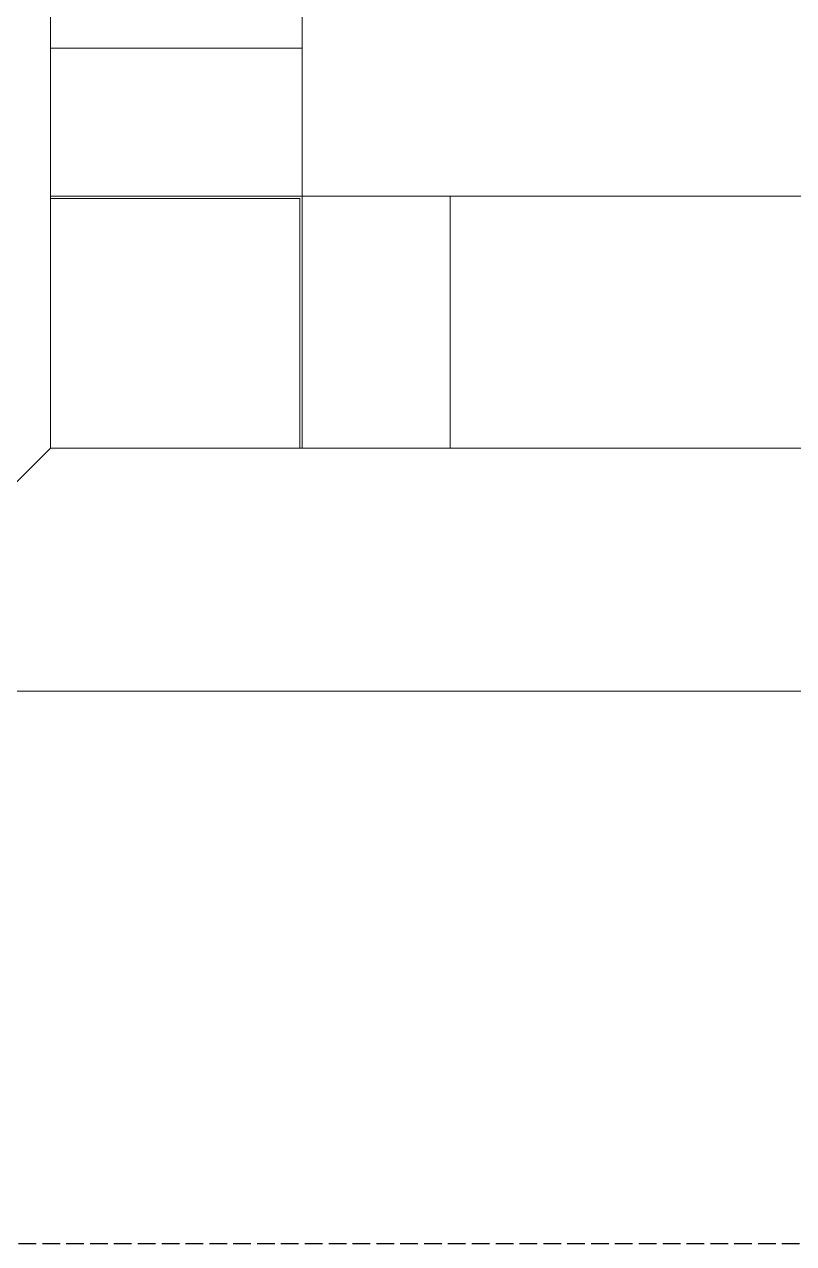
# Model space of a CAD drawing. Header units: millimetres. Extents: x 0 to 59350, y 0 to 29700.
# Drawn here: x 38912.6 to 38999.7, y 17721.2 to 17859.2 of the extents above; entities that cross this region are included whole.
import ezdxf

# ---------------------------------------------------------------- set-up
doc = ezdxf.new("R2010")
doc.units = ezdxf.units.MM
doc.linetypes.add('VERDECKT2_S2', pattern=[2.7, 2, -0.7])
doc.layers.add('Standard', color=7, linetype='Continuous', lineweight=25)

msp = doc.modelspace()

# ---------------------------------------------------------------- linework, layer by layer
at = {"layer": 'Standard', "color": 59, "linetype": 'Continuous', "lineweight": 18}
for p, q in [((38915.55, 17811.22), (38915.56, 18021.22)), ((38915.56, 18021.22), (38915.55, 17811.22)), ((38888.05, 17783.72), (38915.55, 17811.22)), ((38915.55, 17811.22), (38888.05, 17783.72)), ((38915.55, 17811.22), (38888.05, 17783.72)), ((38888.05, 17783.72), (38915.55, 17811.22)), ((39635.55, 17811.22), (38915.55, 17811.22)), ((38915.55, 17811.22), (39635.55, 17811.22)), ((38888.05, 17783.72), (39663.05, 17783.72)), ((39663.05, 17783.72), (38888.05, 17783.72))]:
    msp.add_line(p, q, dxfattribs=at)
at = {"layer": 'Standard', "color": 2, "linetype": 'Continuous', "lineweight": 18}
for p, q in [((38915.55, 17839.72), (38915.55, 18021.22)), ((38944.05, 17839.72), (38944.05, 18021.22)), ((38915.55, 17839.72), (38915.55, 17856.47)), ((38915.55, 17856.47), (38944.05, 17856.47)), ((38944.05, 17856.47), (38944.05, 17839.72)), ((38944.05, 17839.72), (38915.55, 17839.72)), ((38960.8, 17839.72), (38944.05, 17839.72)), ((38944.05, 17839.72), (38944.05, 17811.22)), ((38944.05, 17839.72), (39607.05, 17839.72)), ((38960.8, 17811.22), (38960.8, 17839.72)), ((38944.05, 17811.22), (38960.8, 17811.22)), ((38944.05, 17811.22), (39607.05, 17811.22))]:
    msp.add_line(p, q, dxfattribs=at)
at = {"layer": 'Standard', "color": 51, "linetype": 'Continuous', "lineweight": 18}
for p, q in [((38915.55, 17839.47), (38915.55, 17811.22)), ((38943.8, 17839.47), (38915.55, 17839.47)), ((38915.55, 17811.22), (38915.55, 17839.47)), ((38915.55, 17839.47), (38943.8, 17839.47)), ((38943.8, 17811.22), (38943.8, 17839.47)), ((38943.8, 17839.47), (38943.8, 17811.22)), ((38915.55, 17811.22), (38943.8, 17811.22)), ((38943.8, 17811.22), (38915.55, 17811.22))]:
    msp.add_line(p, q, dxfattribs=at)
at = {"layer": 'Standard', "color": 7, "linetype": 'VERDECKT2_S2', "lineweight": -3}
msp.add_line((38825.55, 17721.22), (40290.55, 17721.22), dxfattribs=at)

doc.saveas('drawing.dxf')
